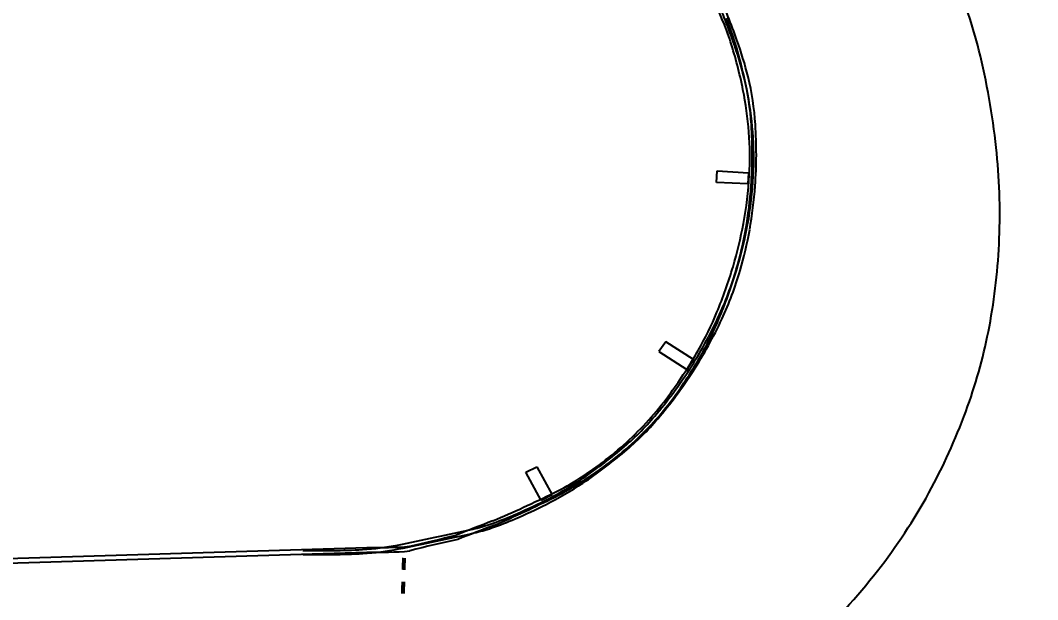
# Model space of a CAD drawing. Extents: x 71210 to 87171, y -11349 to 219.
# Drawn here: x 83612 to 84373, y -3291 to -2857 of the extents above; entities that cross this region are included whole.
import ezdxf
from ezdxf.enums import TextEntityAlignment as Align

# ---------------------------------------------------------------- set-up
doc = ezdxf.new("R2010")
doc.units = 0
doc.layers.add('建築', color=7, linetype='Continuous')
doc.styles.add('細明體', font='')
doc.styles.get('細明體').set_extended_font_data('細明體')

msp = doc.modelspace()

# ---------------------------------------------------------------- hatches: boundary and pattern name
at = {"layer": '建築', "ltscale": 1000}
for points in [[(83900.52, -3259.53), (83897.52, -3259.43), (83897.22, -3268.42, -0.00065), (83898.72, -3268.48), (83900.22, -3268.53)], [(83899.99, -3277.4), (83896.99, -3277.3), (83896.69, -3286.29, -0.00065), (83898.19, -3286.34), (83899.69, -3286.39)]]:
    msp.add_hatch(color=256, dxfattribs=at).paths.add_polyline_path(points)
h = msp.add_hatch(color=256, dxfattribs=at)
h.paths.add_polyline_path([(83898.51, -3277.33), (83897.01, -3277.29), (83896.72, -3286.28), (83898.22, -3286.33)])
h.paths.add_polyline_path([(83900.01, -3277.38), (83898.51, -3277.33), (83898.22, -3286.33), (83899.72, -3286.38)])

# ---------------------------------------------------------------- linework, layer by layer
for p, q in [((84132.92, -2978.38, -12.65), (84133.45, -2969.69, -12.65)), ((84133.45, -2969.69, -12.65), (84156.79, -2971.25, -12.65)), ((84156.79, -2971.25, -12.65), (84156.44, -2979.61, -12.65)), ((84156.44, -2979.61, -12.65), (84132.92, -2978.38, -12.65)), ((84094.95, -3097.81, -12.65), (84089.81, -3105.07, -12.65)), ((84115.8, -3111.11, -12.65), (84094.95, -3097.81, -12.65)), ((84089.81, -3105.07, -12.65), (84110.73, -3118.55, -12.65)), ((84110.73, -3118.55, -12.65), (84115.8, -3111.11, -12.65)), ((83990.26, -3195.32, -12.65), (83998.4, -3191.41, -12.65)), ((84001.81, -3216.47, -12.65), (83990.26, -3195.32, -12.65)), ((83998.4, -3191.41, -12.65), (84009.86, -3212.23, -12.65)), ((84009.86, -3212.23, -12.65), (84001.81, -3216.47, -12.65)), ((83120.28, -3274.85, -12.65), (83871.27, -3251.66, -12.65)), ((83120.28, -3278.35, -12.65), (83871.27, -3255.16, -12.65))]:
    msp.add_line(p, q, dxfattribs=at)
for centre, radius, start, end in [((82613.75, -3506.93, -12.65), 1656.57, 23.09604, 24.91457), ((84017.31, -2956.55, -12.65), 321.47, 13.89663, 24.02875), ((84017.31, -2956.55, -12.65), 321.47, 13.89663, 24.02875), ((84017.31, -2956.55, -12.65), 321.47, 13.89663, 24.02875), ((83664.35, -3044.21, -15.83), 510.68, 19.60151, 23.88516), ((83664.35, -3044.21, -15.83), 513.68, 19.60151, 23.88516), ((83976.77, -2923.72, -12.65), 177.23, 16.99046, 22.66074), ((83975.47, -2926.22, -12.65), 176.2, 17.51807, 23.09604), ((83809.54, -2978.59, -12.65), 350.2, 11.4548, 17.51807), ((83877.27, -2968.39, -15.83), 284.67, 13.86297, 19.60151), ((83777.21, -2984.7, -12.65), 385.91, 11.35166, 16.99046), ((83877.27, -2968.39, -15.83), 287.67, 13.86297, 19.60151), ((83797.29, -3010.99, -12.65), 548.12, 6.14132, 13.89663), ((83797.29, -3010.99, -12.65), 548.12, 6.14132, 13.89663), ((83797.29, -3010.99, -12.65), 548.12, 6.14132, 13.89663), ((83959.1, -2948.19, -15.83), 200.38, 3.7216, 13.86297), ((83959.1, -2948.19, -15.83), 203.38, 3.7216, 13.86297), ((83884.29, -2963.2, -12.65), 276.69, 4.69124, 11.35166), ((83894.94, -2961.29, -12.65), 263.07, 4.45806, 11.4548), ((83827.65, -2956.74, -15.83), 332.11, 355.8482, 3.7216), ((83827.65, -2956.74, -15.83), 335.11, 355.8482, 3.7216), ((83923.51, -2959.06, -12.65), 234.41, 356.58728, 4.45806), ((83918.2, -2960.42, -12.65), 242.66, 356.86737, 4.69124), ((83875.33, -3002.59, -12.65), 469.64, 357.82785, 6.14132), ((83875.33, -3002.59, -12.65), 469.64, 357.82785, 6.14132), ((83875.33, -3002.59, -12.65), 469.64, 357.82785, 6.14132), ((83859.04, -2955.22, -12.65), 298.99, 349.61937, 356.58728), ((83867.8, -2957.66, -12.65), 293.14, 349.74989, 356.86737), ((83841.12, -2957.72, -15.83), 318.6, 349.95771, 355.8482), ((83841.12, -2957.72, -15.83), 321.6, 349.95771, 355.8482), ((83853.42, -2954.19, -12.65), 304.71, 343.34657, 349.61937), ((83870.82, -2962.98, -15.83), 288.44, 343.76656, 349.95771), ((83866.63, -2957.45, -12.65), 294.32, 343.43273, 349.74989), ((83870.82, -2962.98, -15.83), 291.44, 343.76656, 349.95771), ((83898.84, -3003.48, -12.65), 446.11, 349.2976, 357.82785), ((83898.84, -3003.48, -12.65), 446.11, 349.2976, 357.82785), ((83898.84, -3003.48, -12.65), 446.11, 349.2976, 357.82785), ((83800.73, -2938.43, -12.65), 359.7, 337.57361, 343.34657), ((83909.8, -2974.33, -15.83), 247.85, 334.91595, 343.76656), ((83771.28, -2929.08, -12.65), 393.81, 337.97218, 343.43273), ((83909.8, -2974.33, -15.83), 250.85, 334.91595, 343.76656), ((83904.53, -2981.26, -12.65), 247.42, 330.20088, 337.57361), ((83834.75, -2939.2, -15.83), 330.71, 327.25586, 334.91595), ((83834.75, -2939.2, -15.83), 333.71, 327.25586, 334.91595), ((83892.35, -2978.07, -12.65), 263.2, 330.69424, 337.97218), ((83948.73, -3012.91, -12.65), 395.33, 340.2941, 349.2976), ((83948.73, -3012.91, -12.65), 395.33, 340.2941, 349.2976), ((83948.73, -3012.91, -12.65), 395.33, 340.2941, 349.2976), ((83816.98, -2931.13, -12.65), 348.3, 323.98824, 330.20088), ((83841.04, -2949.27, -12.65), 322.04, 324.11543, 330.69424), ((83834.59, -2939.09, -15.83), 330.9, 319.64289, 327.25586), ((83834.59, -2939.09, -15.83), 333.9, 319.64289, 327.25586), ((83898.22, -2990.18, -12.65), 247.86, 313.20304, 323.98824), ((83916.35, -3003.75, -12.65), 229.09, 312.77782, 324.11543), ((83892.87, -2992.9, -12.65), 454.67, 331.89974, 340.2941), ((83892.87, -2992.9, -12.65), 454.67, 331.89974, 340.2941), ((83892.87, -2992.9, -12.65), 454.67, 331.89974, 340.2941), ((83930.88, -3020.92, -15.83), 204.53, 309.95515, 319.64289), ((83930.88, -3020.92, -15.83), 207.53, 309.95515, 319.64289), ((83893.9, -2985.58, -12.65), 254.17, 302.55296, 313.20304), ((83883.47, -2968.21, -12.65), 277.51, 302.47964, 312.77782), ((83826.18, -2895.95, -15.83), 367.57, 303.92001, 309.95515), ((83826.18, -2895.95, -15.83), 370.57, 303.92001, 309.95515), ((83895.83, -2999.51, -15.83), 242.77, 296.4921, 303.92001), ((83895.83, -2999.51, -15.83), 245.77, 296.4921, 303.92001), ((83921.8, -3029.28, -12.65), 202.33, 296.19392, 302.55296), ((83911.55, -3012.33, -12.65), 225.21, 296.47063, 302.47964), ((83566.07, -2306.15, -12.65), 1008.22, 293.34644, 296.19392), ((83918.01, -3006.32, -12.65), 426.18, 322.51732, 331.89974), ((83918.01, -3006.32, -12.65), 426.18, 322.51732, 331.89974), ((83918.01, -3006.32, -12.65), 426.18, 322.51732, 331.89974), ((83566.85, -2320.08, -12.65), 998.53, 293.61791, 296.47063), ((83798.63, -2804.49, -15.83), 460.67, 293.32221, 296.4921), ((83798.63, -2804.49, -15.83), 463.67, 293.32221, 296.4921), ((83883.31, -3000.91, -15.83), 246.77, 288.99067, 293.32221), ((84459.21, -4552.4, -12.65), 1409.81, 110.49422, 111.69964), ((84479.13, -4592.63, -12.65), 1451.07, 110.67108, 111.84376), ((83923.38, -3117.34, -15.83), 123.64, 282.71846, 288.99067), ((83883.31, -3000.91, -15.83), 249.77, 288.99067, 293.32221), ((83457.42, -1052.82, -15.83), 2240.09, 281.24558, 282.71846), ((83457.42, -1052.82, -15.83), 2243.09, 281.24558, 282.71846), ((83232.98, -389.32, -12.65), 2938.98, 283.18686, 283.87871), ((83923.38, -3117.34, -15.83), 126.64, 282.71846, 288.99067), ((83857.4, -3064.47, -15.83), 189.06, 273.21647, 281.24558), ((83879.7, -2965.29, -12.65), 286.5, 268.31372, 274.75344), ((84044.03, -3761.98, -12.65), 526.78, 101.47677, 105.47912), ((83837.74, -2714.67, -15.83), 542.42, 268.46558, 273.21647), ((83837.74, -2714.67, -15.83), 539.42, 268.46558, 273.21647), ((83857.4, -3064.47, -15.83), 192.06, 273.21647, 281.24558), ((83879.7, -2965.29, -12.65), 290, 268.33464, 274.69594), ((83875.88, -2974.02, -12.65), 479.26, 313.67083, 322.51732), ((83875.88, -2974.02, -12.65), 479.26, 313.67083, 322.51732), ((83875.88, -2974.02, -12.65), 479.26, 313.67083, 322.51732)]:
    msp.add_arc(centre, radius, start, end, dxfattribs=at)

# ---------------------------------------------------------------- texts
at = {"layer": '建築', "ltscale": 1000, "style": '細明體'}
msp.add_text('EH TWY', height=75, rotation=306.13643, dxfattribs=at).set_placement((84397.79, -2755.24, 25.04), align=Align.MIDDLE_CENTER)

doc.saveas('drawing.dxf')
